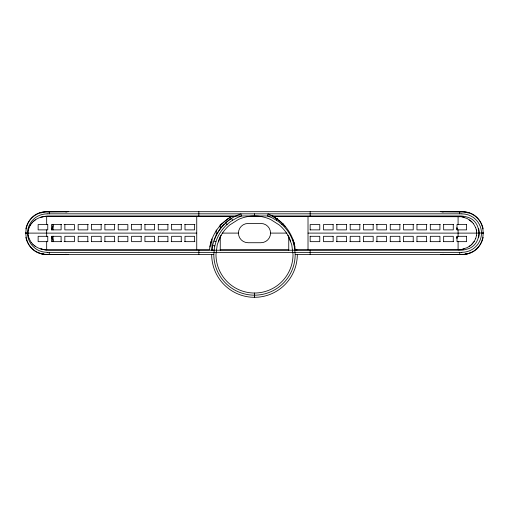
<?xml version="1.0" encoding="UTF-8"?>
<svg xmlns="http://www.w3.org/2000/svg" width="509" height="509" viewBox="0 0 509 509"><rect width="100%" height="100%" fill="white"/><g stroke="black" fill="none" stroke-linecap="round" stroke-linejoin="round"><path stroke-width="0.76" d="M297.313 254.5A42.813 42.813 0 0 1 258.235 297.154L254.595 297.313L254.5 295.175A40.675 40.675 0 0 1 213.825 254.5L214.442 247.438L216.28 240.592A40.675 40.675 0 0 1 225.742 225.742L227.059 224.533A30.355 30.355 0 0 1 232.638 220.251L237.309 217.636L241.578 215.969L240.935 213.926C225.239 218.94 213.379 233.816 211.922 250.218L211.954 238.88M211.687 254.5A42.813 42.813 0 0 0 250.765 297.154L254.405 297.313L254.5 293.031A38.531 38.531 0 0 1 215.969 254.5L217.279 244.53L221.129 235.234M47.082 254.5C18.769 254.545 18.769 211.642 47.082 211.687L461.917 211.687C490.231 211.642 490.231 254.545 461.917 254.5M28.211 235.292L28.211 230.914M476.545 235.292L476.551 230.914L475.724 227.727M472.085 222.102L467.396 218.635L461.72 216.719M461.72 249.474L467.402 247.552L471.258 244.899M472.085 244.123L474.21 241.463L475.724 238.46M476.71 233.116L308.015 233.097M211.133 241.654L209.422 249.792L46.669 249.792C41.891 249.785 37.074 248.112 33.505 244.899M28.211 230.933L29.038 227.727M476.551 235.273L475.718 238.479M51.498 229.75L53.095 225.519M51.918 229.839L52.981 226.702M456.802 237.417L457.082 236.354M457.216 237.525L457.502 236.437A15.544 15.544 0 0 1 457.216 237.525L456.853 238.6M41.483 248.914L42.654 249.308A20.99 20.99 0 0 0 48.775 250.218L460.225 250.218A20.99 20.99 0 0 0 466.346 249.315C483.003 245.879 483.003 220.308 466.346 216.879A20.99 20.99 0 0 0 460.225 215.969L48.775 215.969A20.99 20.99 0 0 0 42.654 216.879M210.611 243.308L211.744 239.714M470.361 245.669L469.425 246.343M29.038 227.746L30.546 224.743L32.671 222.083M29.974 225.729L30.546 224.768M254.5 295.175A40.675 40.675 0 0 0 295.175 254.5L294.558 247.438L292.72 240.592A40.675 40.675 0 0 0 283.258 225.742L281.941 224.533A30.355 30.355 0 0 0 276.362 220.251L277.513 218.444M474.216 241.444L471.251 244.924M31.189 223.839L31.902 222.948M219.252 226.709L221.803 223.922L227.58 219.08M281.941 224.533L282.902 223.476M221.243 224.533L221.803 223.922M32.678 222.102C36.285 218.361 41.515 216.401 46.675 216.395L235.998 216.395M35.337 219.85L33.505 221.288M227.574 219.08L230.762 217.05A43.24 43.24 0 0 0 209.797 246.992M230.755 217.05L232.021 216.395M461.727 249.474L295.335 249.792L293.629 241.654M294.921 250.218L297.046 249.938M68.486 211.687L44.289 211.871M440.514 254.5L464.711 254.322M25.45 233.237L27.588 233.097L25.45 232.95M476.895 233.097L483.55 232.95M45.702 211.731L67.105 211.731M440.514 211.687L463.298 211.731M464.711 211.871L441.895 211.731M41.515 212.412L43.895 212.412M465.105 212.412L467.485 212.412M40.16 212.819L41.744 212.819M467.256 212.819L468.84 212.819M47.114 213.831L461.886 213.831M247.807 216.395L261.193 216.395M61.678 224.533L51.485 224.533L51.485 229.883L61.105 229.883L61.105 224.533M64.032 224.533L74.454 224.533L74.454 229.883L64.84 229.883L64.84 224.533M88.337 224.533L78.144 224.533L78.189 229.883L87.802 229.883L87.802 224.533M91.397 224.533L101.775 224.533M104.822 224.533L115.034 224.533M118.094 224.533L127.854 224.533L127.854 229.883L118.234 229.883L118.234 224.533M131.443 224.533L141.477 224.533M144.62 224.533L154.838 224.533M157.981 224.533L168.193 224.533M171.336 224.533L181.554 224.533M184.697 224.533L194.915 224.533M333.204 224.533L323.508 224.533L323.508 229.883L333.121 229.883L333.121 224.533M336.379 224.533L346.712 224.533M349.887 224.533L360.219 224.533M363.394 224.533L373.727 224.533M376.062 224.533L386.522 224.533L386.522 229.883L376.908 229.883L376.908 224.533M390.155 224.533L400.252 224.533M403.389 224.533L413.887 224.533M416.858 224.533L426.936 224.533M430.073 224.533L440.266 224.533M443.403 224.533L453.595 224.533M310.159 229.883L319.773 229.883L319.773 224.533L310.159 224.533L310.159 229.979M28.052 233.116L196.741 233.097M222.223 233.097L238.447 233.097A9.633 9.633 0 0 0 248.08 242.729L260.92 242.729A9.633 9.633 0 0 0 270.553 233.097L286.834 233.097M310.159 236.303L319.773 236.303L319.773 241.654L310.159 241.654L310.159 236.208M61.678 241.654L51.485 241.654L51.485 236.303L61.105 236.303L61.105 241.654M64.032 241.654L74.454 241.654L74.454 236.303L64.84 236.303L64.84 241.654M88.337 241.654L78.144 241.654L78.189 236.303L87.802 236.303L87.802 241.654M91.397 241.654L101.545 241.654M104.714 241.654L114.996 241.654M118.158 241.654L127.854 241.654L127.854 236.303L118.234 236.303L118.234 241.654M155.334 241.654L144.938 241.654L144.938 236.303L154.551 236.303L154.551 241.654M157.707 241.654L167.989 241.654M171.158 241.654L181.439 241.654M184.602 241.654L194.89 241.654M336.341 241.654L346.654 241.654M349.829 241.654L360.143 241.654M363.318 241.654L373.173 241.654L373.173 236.303L363.56 236.303L363.56 241.654M376.062 241.654L386.522 241.654L386.522 236.303L376.908 236.303L376.908 241.654M390.155 241.654L400.532 241.654M403.51 241.654L413.887 241.654M416.858 241.654L426.936 241.654M430.073 241.654L440.266 241.654M443.403 241.654L453.595 241.654M220.251 249.792L288.749 249.792M37.539 252.299L39.129 252.299M469.871 252.299L471.461 252.299M47.114 252.362L461.886 252.362M40.16 253.367L41.744 253.367M467.256 253.367L468.84 253.367M41.515 253.775L43.895 253.775M465.105 253.775L467.485 253.775M44.289 254.322L68.486 254.5M213.825 254.5L45.702 254.455A21.582 21.582 0 0 1 25.806 237.289M295.175 254.5L463.298 254.455A21.582 21.582 0 0 0 483.194 237.289M481.412 233.097L483.55 233.237M211.954 249.938L214.079 250.218M461.727 216.719L272.741 216.395L280.179 221.377L285.511 226.709M212.686 245.478L214.779 245.936M213.901 241.012L215.943 241.654M274.51 216.694L268.065 213.926L267.422 215.969L271.691 217.636L276.362 220.251M277.182 219.08L274.001 217.05A43.24 43.24 0 0 1 294.966 246.992M469.425 219.85L471.251 221.307M34.396 245.65L35.337 246.343M471.258 221.288L473.567 223.839M32.671 244.104L33.505 244.924M282.953 223.922L283.513 224.533M227.059 224.533L225.614 222.955A31.965 31.965 0 0 1 231.487 218.444L232.638 220.251M32.678 244.123L31.189 242.373M473.574 223.82L475.718 227.746M31.189 242.392L29.038 238.46M287.871 235.234L291.721 244.53L293.031 254.5A38.531 38.531 0 0 1 254.5 293.031M53.095 240.668L51.784 237.525A15.544 15.544 0 0 1 51.498 236.437L51.784 237.525M52.981 239.484L51.918 236.354M456.853 227.587L457.216 228.662A15.544 15.544 0 0 1 457.502 229.718M29.038 238.479L28.211 235.273M293.019 239.714L294.151 243.308M457.216 228.662L457.502 229.75M456.802 228.77L457.082 229.839M476.348 229.858L476.545 230.933M459.742 211.687L459.742 213.831M459.742 252.362L459.742 254.5M458.087 224.533L458.087 216.395A20.576 20.576 0 0 1 464.074 217.279M458.087 229.883L458.087 236.303M458.087 241.654L458.087 249.792A20.576 20.576 0 0 0 464.074 248.907M453.271 224.533L453.271 229.883L443.657 229.883L443.657 224.533M453.271 241.654L453.271 236.303L443.657 236.303L443.657 241.654M439.922 224.533L439.922 229.883L430.309 229.883L430.309 224.533M439.922 241.654L439.922 236.303L430.309 236.303L430.309 241.654M426.574 224.533L426.574 229.883L416.954 229.883L416.954 224.533M426.574 241.654L426.574 236.303L416.954 236.303L416.954 241.654M413.225 224.533L413.225 229.883L403.605 229.883L403.605 224.533M413.225 241.654L413.225 236.303L403.605 236.303L403.605 241.654M399.87 224.533L399.87 229.883L390.257 229.883L390.257 224.533M399.87 241.654L399.87 236.303L390.257 236.303L390.257 241.654M373.173 224.533L373.173 229.883L363.56 229.883L363.56 224.533M359.825 224.533L359.825 229.883L350.205 229.883L350.205 224.533M359.825 241.654L359.825 236.303L350.205 236.303L350.205 241.654M346.476 224.533L346.476 229.883L336.856 229.883L336.856 224.533M346.476 241.654L346.476 236.303L336.856 236.303L336.856 241.654M310.159 211.687L310.159 215.969M310.159 250.218L310.159 254.5M308.015 216.395L308.015 249.792M288.749 236.208L288.749 250.218M254.5 213.831L254.5 215.969M220.251 224.533L220.251 228.872M220.251 236.208L220.251 250.218M216.236 229.934L216.236 235.368M198.841 211.687L198.841 216.395M198.841 250.218L198.841 254.5M196.741 216.395L196.741 249.792M194.603 224.533L194.603 229.883L184.99 229.883L184.99 224.533M194.603 241.654L194.603 236.303L184.99 236.303L184.99 241.654M181.255 224.533L181.255 229.883L171.635 229.883L171.635 224.533M181.255 241.654L181.255 236.303L171.635 236.303L171.635 241.654M167.9 224.533L167.9 229.883L158.286 229.883L158.286 224.533M167.9 241.654L167.9 236.303L158.286 236.303L158.286 241.654M154.551 224.533L154.551 229.883L144.938 229.883L144.938 224.533M141.203 224.533L141.203 229.883L131.589 229.883L131.589 224.533M114.506 224.533L114.506 229.883L104.886 229.883L104.886 224.533M114.506 241.654L114.506 236.303L104.886 236.303L104.886 241.654M101.151 224.533L101.151 229.883L91.537 229.883L91.537 224.533M101.151 241.654L101.151 236.303L91.537 236.303L91.537 241.654M53.057 224.533L53.057 229.979M53.057 236.208L53.057 241.654M49.258 211.687L49.258 213.831M49.258 252.362L49.258 254.5M46.675 224.533L46.675 216.395A20.576 20.576 0 0 0 40.688 217.279M46.675 229.883L46.675 236.303M46.675 241.654L46.675 249.792A20.576 20.576 0 0 1 40.688 248.907M65.706 211.916A21.582 21.582 0 0 1 67.112 211.789M67.112 254.398A21.582 21.582 0 0 1 65.706 254.271M441.888 211.789A21.582 21.582 0 0 1 443.294 211.916M443.294 254.271A21.582 21.582 0 0 1 441.888 254.398M270.553 233.097A9.633 9.633 0 0 0 260.92 223.464L248.08 223.464A9.633 9.633 0 0 0 238.447 233.097M47.114 252.279A19.418 19.418 0 0 1 27.492 233.097A19.418 19.418 0 0 1 47.114 213.907M51.498 229.718A15.544 15.544 0 0 1 51.784 228.63M218.291 241.323A38.531 38.531 0 0 1 229.731 224.984L238.218 219.576A38.531 38.531 0 0 1 270.782 219.576L279.269 224.984A38.531 38.531 0 0 1 290.709 241.323M461.886 252.279A19.418 19.418 0 0 0 481.508 233.097A19.418 19.418 0 0 0 461.886 213.907M478.625 228.63A15.544 15.544 0 0 1 478.625 237.525M463.298 211.789A21.582 21.582 0 0 1 483.194 228.904M25.806 228.904A21.582 21.582 0 0 1 45.702 211.789M214.264 239.86A42.813 42.813 0 0 1 224.227 224.227M47.757 224.533L38.137 224.533L38.137 229.883L47.757 229.883L47.757 224.533M466.619 224.533L457.006 224.533L457.006 229.883L466.619 229.883L466.619 224.533M47.757 236.303L38.137 236.303L38.137 241.654L47.757 241.654L47.757 236.303M141.203 236.303L131.589 236.303L131.589 241.654L141.203 241.654L141.203 236.303M333.121 236.303L323.508 236.303L323.508 241.654L333.166 241.654L333.121 236.303M466.619 236.303L457.006 236.303L457.006 241.654L466.619 241.654L466.619 236.303"/></g></svg>
